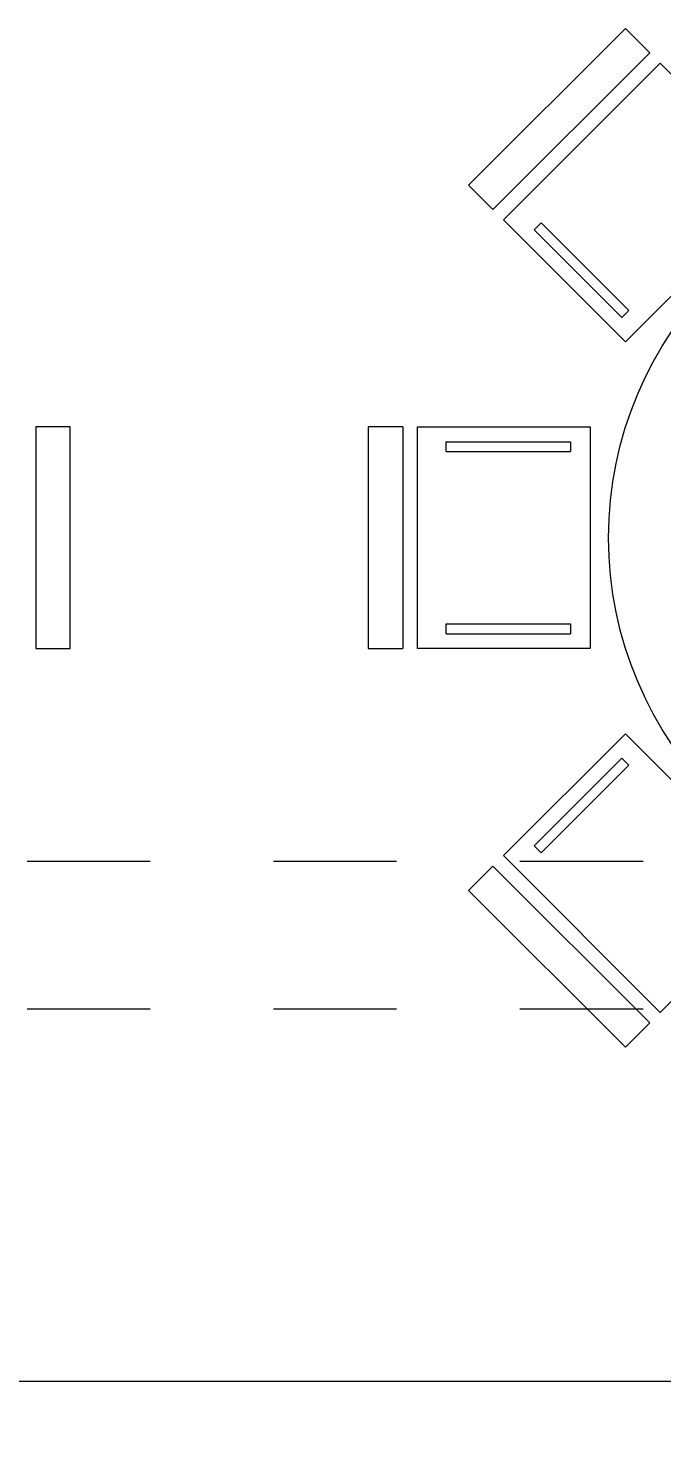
# Model space of a CAD drawing. Header units: centimetres. Extents: x -26724 to 60145, y -23645 to 6771.
# Drawn here: x -10645.5 to -10517, y 1805.8 to 2093.5 of the extents above; entities that cross this region are included whole.
import ezdxf

# ---------------------------------------------------------------- set-up
doc = ezdxf.new("R2010")
doc.units = ezdxf.units.CM
doc.linetypes.add('DALEKOVOD_VN', pattern=[5, 2.5, -2.5])
doc.layers.add('3.IZGLED 2', color=7, linetype='Continuous', lineweight=9, true_color=0x4a4a4a)
doc.layers.add('4.KOTE', color=88, linetype='Continuous', lineweight=15)
doc.styles.get("Standard").update_dxf_attribs({"font": 'calibri.ttf'})
doc.dimstyles.new('ja 1 50', dxfattribs={"dimtxt": 10, "dimasz": 5, "dimexe": 5, "dimexo": 5, "dimgap": 1, "dimtad": 1, "dimdec": 0, "dimtxsty": 'Standard', "dimblk": 'ARCHTICK', "dimcen": 2.5, "dimclrd": 256, "dimclrt": 7, "dimadec": 0, "dimazin": 0, "dimtfac": 1, "dimtdec": 0, "dimtix": 1, "dimtmove": 1, "dimatfit": 3, "dimldrblk": 'ARCHTICK', "dimfxl": 10, "dimfxlon": 1, "dimlwd": 0, "dimlwe": 9, "dimarcsym": 0})

# ---------------------------------------------------------------- blocks, each defined once
blk = doc.blocks.new('_ArchTick')
at = {"color": 0, "linetype": 'ByBlock', "const_width": 0.15}
blk.add_lwpolyline([(-0.5, -0.5), (0.5, 0.5)], dxfattribs=at)
blk = doc.blocks.new('*D2089')
at = {"layer": '4.KOTE', "color": 0, "lineweight": 9, "transparency": 16777216}
for p, q in [((-6.71, 1833.89), (-18.93, 1833.89)), ((-23.93, 1743.89), (-8.93, 1743.89))]:
    blk.add_line(p, q, dxfattribs=at)
at = {"layer": '4.KOTE', "lineweight": 0, "transparency": 16777216}
blk.add_line((-13.93, 1833.89), (-13.93, 1743.89), dxfattribs=at)
at = {"layer": 'Defpoints', "color": 0, "transparency": 16777216}
for p in [(0, 1833.89, 13.5), (-18710.07, 1743.89, 13.5), (-13.93, 1743.89)]:
    blk.add_point(p, dxfattribs=at)
at = {"layer": '4.KOTE', "lineweight": 0, "transparency": 16777216, "xscale": 5, "yscale": 5, "zscale": 5}
for p, rotation in [((-13.93, 1833.89), 90), ((-13.93, 1743.89), 270)]:
    blk.add_blockref('_ArchTick', p, dxfattribs=dict(at, rotation=rotation))
at = {"layer": '4.KOTE', "color": 7, "transparency": 16777216, "insert": (-20.05, 1788.89), "char_height": 10, "attachment_point": 5, "rotation": 90}
blk.add_mtext('90', dxfattribs=at)

msp = doc.modelspace()

# ---------------------------------------------------------------- linework, layer by layer
at = {"layer": '3.IZGLED 2', "transparency": 33554687}
for p, q in [((-10524.32, 2093.55, 13.5), (-10556.14, 2061.73, 13.5)), ((-10519.37, 2088.6, 13.5), (-10524.32, 2093.55, 13.5)), ((-10551.19, 2056.78, 13.5), (-10519.37, 2088.6, 13.5)), ((-10549.06, 2054.66, 13.5), (-10517.24, 2086.48, 13.5)), ((-10517.24, 2086.48, 13.5), (-10492.5, 2061.73, 13.5)), ((-10556.14, 2061.73, 13.5), (-10551.19, 2056.78, 13.5)), ((-10492.5, 2061.73, 13.5), (-10524.32, 2029.91, 13.5)), ((-10524.32, 2029.91, 13.5), (-10549.06, 2054.66, 13.5)), ((-10542.83, 2052.67, 13.5), (-10541.42, 2054.08, 13.5)), ((-10542.83, 2052.67, 13.5), (-10525.02, 2034.86, 13.5)), ((-10541.42, 2054.08, 13.5), (-10523.61, 2036.27, 13.5)), ((-10523.61, 2036.27, 13.5), (-10525.02, 2034.86, 13.5)), ((-10643.96, 2012.62, 13.5), (-10643.96, 1967.62, 13.5)), ((-10636.96, 2012.62, 13.5), (-10643.96, 2012.62, 13.5)), ((-10636.96, 1967.62, 13.5), (-10636.96, 2012.62, 13.5)), ((-10569.48, 2012.62, 13.5), (-10576.48, 2012.62, 13.5)), ((-10576.48, 2012.62, 13.5), (-10576.48, 1967.62, 13.5)), ((-10569.48, 2012.62, 13.5), (-10569.48, 1967.62, 13.5)), ((-10566.48, 2012.62, 13.5), (-10531.48, 2012.62, 13.5)), ((-10566.48, 1967.62, 13.5), (-10566.48, 2012.62, 13.5)), ((-10531.48, 2012.62, 13.5), (-10531.48, 1967.62, 13.5)), ((-10560.66, 2007.62, 13.5), (-10560.66, 2009.62, 13.5)), ((-10560.66, 2009.62, 13.5), (-10535.48, 2009.62, 13.5)), ((-10535.48, 2009.62, 13.5), (-10535.48, 2007.62, 13.5)), ((-10560.66, 2007.62, 13.5), (-10535.48, 2007.62, 13.5)), ((-10560.66, 1970.62, 13.5), (-10560.66, 1972.62, 13.5)), ((-10560.66, 1972.62, 13.5), (-10535.48, 1972.62, 13.5)), ((-10535.48, 1972.62, 13.5), (-10535.48, 1970.62, 13.5)), ((-10560.66, 1970.62, 13.5), (-10535.48, 1970.62, 13.5)), ((-10643.96, 1967.62, 13.5), (-10636.96, 1967.62, 13.5)), ((-10576.48, 1967.62, 13.5), (-10569.48, 1967.62, 13.5)), ((-10531.48, 1967.62, 13.5), (-10566.48, 1967.62, 13.5)), ((-10549.06, 1925.59, 13.5), (-10524.32, 1950.34, 13.5)), ((-10524.32, 1950.34, 13.5), (-10492.5, 1918.52, 13.5)), ((-10542.83, 1927.57, 13.5), (-10525.02, 1945.39, 13.5)), ((-10525.02, 1945.39, 13.5), (-10523.61, 1943.97, 13.5)), ((-10541.42, 1926.16, 13.5), (-10523.61, 1943.97, 13.5)), ((-10517.24, 1893.77, 13.5), (-10549.06, 1925.59, 13.5)), ((-10541.42, 1926.16, 13.5), (-10542.83, 1927.57, 13.5)), ((-10551.19, 1923.47, 13.5), (-10556.14, 1918.52, 13.5)), ((-10551.19, 1923.47, 13.5), (-10519.37, 1891.65, 13.5)), ((-10556.14, 1918.52, 13.5), (-10524.32, 1886.7, 13.5)), ((-10492.5, 1918.52, 13.5), (-10517.24, 1893.77, 13.5)), ((-10524.32, 1886.7, 13.5), (-10519.37, 1891.65, 13.5))]:
    msp.add_line(p, q, dxfattribs=at)
at = {"layer": '3.IZGLED 2', "color": 4, "linetype": 'DALEKOVOD_VN', "ltscale": 10}
for p, q in [((-9520.73, 1924.39, 13.5), (-10720.73, 1924.39, 13.5)), ((-9520.73, 1894.39, 13.5), (-10720.73, 1894.39, 13.5))]:
    msp.add_line(p, q, dxfattribs=at)
at = {"layer": '3.IZGLED 2', "ltscale": 12, "elevation": 13.5}
msp.add_lwpolyline([(-10345.83, 858.89), (-10490.83, 858.89), (-10490.83, 713.89), (-10570.83, 713.89), (-10570.83, 573.89), (-10755.83, 573.89), (-10755.83, 713.89), (-10770.83, 713.89), (-10770.83, 606.49), (-10895.83, 606.48), (-10895.83, 1818.89), (-10345.83, 1818.89), (-10345.83, 858.89)], dxfattribs=at)
at = {"layer": '3.IZGLED 2', "transparency": 33554687}
msp.add_circle((-10452.71, 1990.12, 13.5), 75, dxfattribs=at)

# ---------------------------------------------------------------- dimensions: what is measured, and where the dimension line sits
at = {"layer": '4.KOTE'}
dim = msp.add_linear_dim(base=(-13.93, 1743.89), p1=(0, 1833.89, 13.5), p2=(-18710.07, 1743.89, 13.5), angle=90, dimstyle='ja 1 50', dxfattribs=at)
dim.commit()
dim.dimension.update_dxf_attribs({"geometry": '*D2089', "text_midpoint": (-20.05, 1788.89)})

doc.saveas('drawing.dxf')
